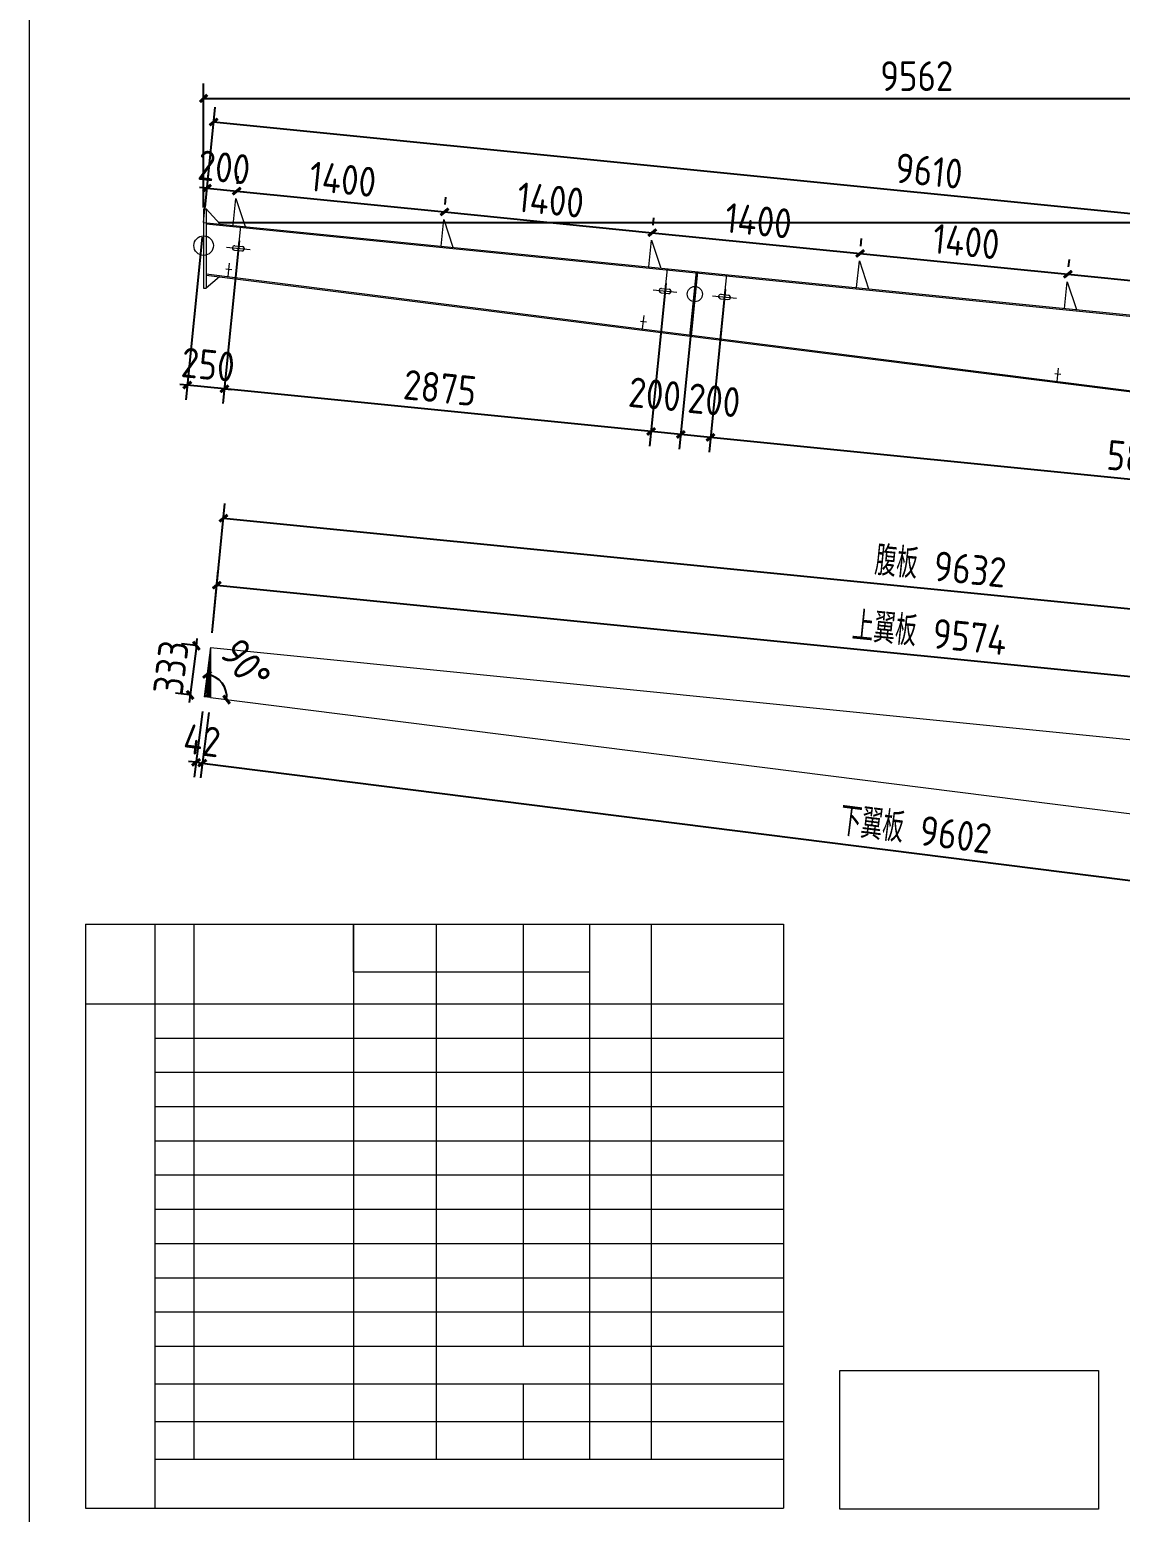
# Model space of a CAD drawing. Extents: x 485428 to 797698, y 56414 to 211814.
# Drawn here: x 748588 to 755900, y 134492 to 144434 of the extents above; entities that cross this region are included whole.
import ezdxf

# ---------------------------------------------------------------- set-up
doc = ezdxf.new("R2010")
doc.units = 0
doc.header["$LTSCALE"] = 1000
doc.header["$MEASUREMENT"] = 0
doc.layers.add('钢架', color=7, linetype='Continuous', lineweight=25)
doc.styles.get("Standard").update_dxf_attribs({"font": 'gbenor.shx', "bigfont": 'gbcbig.shx'})
doc.dimstyles.get("Standard").update_dxf_attribs({"dimscale": 100, "dimtxt": 2, "dimasz": 0.4, "dimexe": 0.5, "dimexo": 1, "dimgap": 0.5, "dimtad": 1, "dimdec": 0, "dimzin": 0, "dimdsep": 46, "dimtxsty": 'Standard', "dimblk": 'ARCHTICK', "dimcen": 0.09, "dimadec": 0, "dimazin": 0, "dimtfac": 1, "dimtdec": 0, "dimtix": 1, "dimtmove": 2, "dimatfit": 3, "dimfxl": 1, "dimtolj": 1, "dimtzin": 0, "dimarcsym": 0})

# ---------------------------------------------------------------- blocks, each defined once
blk = doc.blocks.new('_ArchTick')
at = {"color": 0, "linetype": 'ByBlock', "const_width": 0.4}
blk.add_lwpolyline([(-0.5, -0.5), (0.5, 0.5)], dxfattribs=at)
blk = doc.blocks.new('*D2273')
at = {"color": 3, "lineweight": -2}
for p, q in [((749782, 143420.6), (749787, 143470.8)), ((749777.1, 143371.3), (749727.3, 143376.2)), ((749777.1, 143371.3), (749976.1, 143351.4)), ((749981, 143400.7), (749986.1, 143450.9)), ((749976.1, 143351.4), (750025.9, 143346.4))]:
    blk.add_line(p, q, dxfattribs=at)
at = {"layer": 'Defpoints', "color": 0}
for p in [(749772.1, 143321), (749971.1, 143301.1), (749976.1, 143351.4)]:
    blk.add_point(p, dxfattribs=at)
at = {"color": 3, "lineweight": -2, "xscale": 50, "yscale": 50, "zscale": 50}
for p, rotation in [((749777.1, 143371.3), 354.289406862507), ((749976.1, 143351.4), 174.289406862507)]:
    blk.add_blockref('_ArchTick', p, dxfattribs=dict(at, rotation=rotation))
at = {"color": 0, "lineweight": 15, "insert": (749891.5, 143510.6), "char_height": 200, "attachment_point": 5, "rotation": 354.28941}
blk.add_mtext('\\A1;200', dxfattribs=at)
blk = doc.blocks.new('*D2274')
at = {"color": 3, "lineweight": -2}
for p, q in [((749981, 143400.7), (749986.1, 143450.9)), ((749976.1, 143351.4), (751369.2, 143212.1)), ((751374.1, 143261.3), (751379.1, 143311.6))]:
    blk.add_line(p, q, dxfattribs=at)
at = {"layer": 'Defpoints', "color": 0}
for p in [(749971.1, 143301.1), (751369.2, 143212.1), (751364.1, 143161.8)]:
    blk.add_point(p, dxfattribs=at)
at = {"color": 3, "lineweight": -2, "xscale": 50, "yscale": 50, "zscale": 50}
for p, rotation in [((749976.1, 143351.4), 174.2894068625286), ((751369.2, 143212.1), 354.2894068625286)]:
    blk.add_blockref('_ArchTick', p, dxfattribs=dict(at, rotation=rotation))
at = {"color": 0, "lineweight": 15, "insert": (750687.6, 143431), "char_height": 200, "attachment_point": 5, "rotation": 354.28941}
blk.add_mtext('\\A1;1400', dxfattribs=at)
blk = doc.blocks.new('*D2275')
at = {"color": 3, "lineweight": -2}
for p, q in [((751374.1, 143261.3), (751379.1, 143311.6)), ((751369.2, 143212.1), (752762.2, 143072.7)), ((752767.1, 143122), (752772.2, 143172.3))]:
    blk.add_line(p, q, dxfattribs=at)
at = {"layer": 'Defpoints', "color": 0}
for p in [(751364.1, 143161.8), (752762.2, 143072.7), (752757.2, 143022.5)]:
    blk.add_point(p, dxfattribs=at)
at = {"color": 3, "lineweight": -2, "xscale": 50, "yscale": 50, "zscale": 50}
for p, rotation in [((751369.2, 143212.1), 174.2894068625286), ((752762.2, 143072.7), 354.2894068625286)]:
    blk.add_blockref('_ArchTick', p, dxfattribs=dict(at, rotation=rotation))
at = {"color": 0, "lineweight": 15, "insert": (752080.6, 143291.7), "char_height": 200, "attachment_point": 5, "rotation": 354.28941}
blk.add_mtext('\\A1;1400', dxfattribs=at)
blk = doc.blocks.new('*D2276')
at = {"color": 3, "lineweight": -2}
for p, q in [((752767.1, 143122), (752772.2, 143172.3)), ((752762.2, 143072.7), (754155.3, 142933.4)), ((754160.2, 142982.7), (754165.2, 143032.9))]:
    blk.add_line(p, q, dxfattribs=at)
at = {"layer": 'Defpoints', "color": 0}
for p in [(752757.2, 143022.5), (754150.2, 142883.2), (754155.3, 142933.4)]:
    blk.add_point(p, dxfattribs=at)
at = {"color": 3, "lineweight": -2, "xscale": 50, "yscale": 50, "zscale": 50}
for p, rotation in [((752762.2, 143072.7), 174.2894068625286), ((754155.3, 142933.4), 354.2894068625286)]:
    blk.add_blockref('_ArchTick', p, dxfattribs=dict(at, rotation=rotation))
at = {"color": 0, "lineweight": 15, "insert": (753473.7, 143152.3), "char_height": 200, "attachment_point": 5, "rotation": 354.28941}
blk.add_mtext('\\A1;1400', dxfattribs=at)
blk = doc.blocks.new('*D2277')
at = {"color": 3, "lineweight": -2}
for p, q in [((754160.2, 142982.7), (754165.2, 143032.9)), ((754155.3, 142933.4), (755548.3, 142794.1)), ((755553.2, 142843.4), (755558.3, 142893.6))]:
    blk.add_line(p, q, dxfattribs=at)
at = {"layer": 'Defpoints', "color": 0}
for p in [(754150.2, 142883.2), (755548.3, 142794.1), (755543.3, 142743.9)]:
    blk.add_point(p, dxfattribs=at)
at = {"color": 3, "lineweight": -2, "xscale": 50, "yscale": 50, "zscale": 50}
for p, rotation in [((754155.3, 142933.4), 174.2894068625286), ((755548.3, 142794.1), 354.2894068625286)]:
    blk.add_blockref('_ArchTick', p, dxfattribs=dict(at, rotation=rotation))
at = {"color": 0, "lineweight": 15, "insert": (754866.7, 143013), "char_height": 200, "attachment_point": 5, "rotation": 354.28941}
blk.add_mtext('\\A1;1400', dxfattribs=at)
blk = doc.blocks.new('*D2267')
at = {"color": 3, "lineweight": -2}
for p, q in [((755553.2, 142843.4), (755558.3, 142893.6)), ((755548.3, 142794.1), (756941.4, 142654.8)), ((756946.3, 142704.1), (756951.3, 142754.3))]:
    blk.add_line(p, q, dxfattribs=at)
at = {"layer": 'Defpoints', "color": 0}
for p in [(755543.3, 142743.9), (756936.3, 142604.6), (756941.4, 142654.8)]:
    blk.add_point(p, dxfattribs=at)
at = {"color": 3, "lineweight": -2, "xscale": 50, "yscale": 50, "zscale": 50}
for p, rotation in [((755548.3, 142794.1), 174.2894068625286), ((756941.4, 142654.8), 354.2894068625286)]:
    blk.add_blockref('_ArchTick', p, dxfattribs=dict(at, rotation=rotation))
at = {"color": 0, "lineweight": 15, "insert": (756259.8, 142873.7), "char_height": 200, "attachment_point": 5, "rotation": 354.28941}
blk.add_mtext('\\A1;1400', dxfattribs=at)
blk = doc.blocks.new('*D2270')
at = {"color": 3, "lineweight": -2}
for p, q in [((749764.1, 143241.4), (749831.4, 143914.4)), ((749821.5, 143814.9), (759383.5, 142858.7)), ((759326.1, 142285.2), (759393.4, 142958.2))]:
    blk.add_line(p, q, dxfattribs=at)
at = {"layer": 'Defpoints', "color": 0}
for p in [(749754.2, 143141.9), (759383.5, 142858.7), (759316.2, 142185.7)]:
    blk.add_point(p, dxfattribs=at)
at = {"color": 3, "lineweight": -2, "xscale": 50, "yscale": 50, "zscale": 50}
for p, rotation in [((749821.5, 143814.9), 174.2894068624996), ((759383.5, 142858.7), 354.2894068624996)]:
    blk.add_blockref('_ArchTick', p, dxfattribs=dict(at, rotation=rotation))
at = {"color": 0, "lineweight": 15, "insert": (754617.4, 143486), "char_height": 200, "attachment_point": 5, "rotation": 354.28941}
blk.add_mtext('\\A1;9610', dxfattribs=at)
blk = doc.blocks.new('*D2213')
at = {"color": 3, "lineweight": -2}
for p, q in [((749854.2, 143141.9), (759878.6, 143141.9)), ((759778.6, 143141.9), (759778.6, 142185.7)), ((759416.2, 142185.7), (759878.6, 142185.7))]:
    blk.add_line(p, q, dxfattribs=at)
at = {"layer": 'Defpoints', "color": 0}
for p in [(749754.2, 143141.9), (759316.2, 142185.7), (759778.6, 142185.7)]:
    blk.add_point(p, dxfattribs=at)
at = {"color": 3, "lineweight": -2, "xscale": 50, "yscale": 50, "zscale": 50}
for p, rotation in [((759778.6, 143141.9), 90), ((759778.6, 142185.7), 270)]:
    blk.add_blockref('_ArchTick', p, dxfattribs=dict(at, rotation=rotation))
at = {"color": 0, "lineweight": 15, "insert": (759628.6, 142663.8), "char_height": 200, "attachment_point": 5, "rotation": 90}
blk.add_mtext('\\A1;956', dxfattribs=at)
blk = doc.blocks.new('*D2214')
at = {"color": 3, "lineweight": -2}
for p, q in [((749754.2, 143241.9), (749754.2, 144072.7)), ((759316.2, 142285.7), (759316.2, 144072.7)), ((749754.2, 143972.7), (759316.2, 143972.7))]:
    blk.add_line(p, q, dxfattribs=at)
at = {"layer": 'Defpoints', "color": 0}
for p in [(759316.2, 143972.7), (749754.2, 143141.9), (759316.2, 142185.7)]:
    blk.add_point(p, dxfattribs=at)
at = {"color": 3, "lineweight": -2, "xscale": 50, "yscale": 50, "zscale": 50, "rotation": 180}
blk.add_blockref('_ArchTick', (749754.2, 143972.7), dxfattribs=at)
at = {"color": 3, "lineweight": -2, "xscale": 50, "yscale": 50, "zscale": 50}
blk.add_blockref('_ArchTick', (759316.2, 143972.7), dxfattribs=at)
at = {"color": 0, "lineweight": 15, "insert": (754535.2, 144122.7), "char_height": 200, "attachment_point": 5}
blk.add_mtext('\\A1;9562', dxfattribs=at)
blk = doc.blocks.new('*D2272')
at = {"color": 3, "lineweight": -2}
for p, q in [((753251.5, 142691.7), (753142.4, 141600.4)), ((759022.7, 142114.6), (758913.6, 141023.3)), ((758923.6, 141122.8), (753152.3, 141699.9))]:
    blk.add_line(p, q, dxfattribs=at)
at = {"layer": 'Defpoints', "color": 0}
for p in [(753261.5, 142791.2), (759032.7, 142214.1), (753152.3, 141699.9)]:
    blk.add_point(p, dxfattribs=at)
at = {"color": 3, "lineweight": -2, "xscale": 50, "yscale": 50, "zscale": 50}
for p, rotation in [((753152.3, 141699.9), 174.2894068628434), ((758923.6, 141122.8), 354.2894068628434)]:
    blk.add_blockref('_ArchTick', p, dxfattribs=dict(at, rotation=rotation))
at = {"color": 0, "lineweight": 15, "insert": (756052.9, 141560.6), "char_height": 200, "attachment_point": 5, "rotation": 354.28941}
blk.add_mtext('\\A1;5800', dxfattribs=at)
blk = doc.blocks.new('*D2215')
at = {"color": 3, "lineweight": -2}
for p, q in [((753052.5, 142711.6), (752943.4, 141620.3)), ((753251.5, 142691.7), (753142.4, 141600.4)), ((753152.3, 141699.9), (752953.3, 141719.8))]:
    blk.add_line(p, q, dxfattribs=at)
at = {"layer": 'Defpoints', "color": 0}
for p in [(753062.5, 142811.1), (753261.5, 142791.2), (752953.3, 141719.8)]:
    blk.add_point(p, dxfattribs=at)
at = {"color": 3, "lineweight": -2, "xscale": 50, "yscale": 50, "zscale": 50}
for p, rotation in [((752953.3, 141719.8), 174.2894068628434), ((753152.3, 141699.9), 354.2894068628434)]:
    blk.add_blockref('_ArchTick', p, dxfattribs=dict(at, rotation=rotation))
at = {"color": 0, "lineweight": 15, "insert": (753177.2, 141948.7), "char_height": 200, "attachment_point": 5, "rotation": 354.28941}
blk.add_mtext('\\A1;200', dxfattribs=at)
blk = doc.blocks.new('*D2216')
at = {"color": 3, "lineweight": -2}
for p, q in [((752853.5, 142731.5), (752744.4, 141640.2)), ((753052.5, 142711.6), (752943.4, 141620.3)), ((752953.3, 141719.8), (752754.3, 141739.7))]:
    blk.add_line(p, q, dxfattribs=at)
at = {"layer": 'Defpoints', "color": 0}
for p in [(752863.5, 142831), (753062.5, 142811.1), (752754.3, 141739.7)]:
    blk.add_point(p, dxfattribs=at)
at = {"color": 3, "lineweight": -2, "xscale": 50, "yscale": 50, "zscale": 50}
for p, rotation in [((752754.3, 141739.7), 174.2894068628434), ((752953.3, 141719.8), 354.2894068628434)]:
    blk.add_blockref('_ArchTick', p, dxfattribs=dict(at, rotation=rotation))
at = {"color": 0, "lineweight": 15, "insert": (752779.2, 141988.5), "char_height": 200, "attachment_point": 5, "rotation": 354.28941}
blk.add_mtext('\\A1;200', dxfattribs=at)
blk = doc.blocks.new('*D2217')
at = {"color": 3, "lineweight": -2}
for p, q in [((749993, 143017.6), (749883.8, 141926.3)), ((752853.5, 142731.5), (752744.4, 141640.2)), ((752754.3, 141739.7), (749893.8, 142025.8))]:
    blk.add_line(p, q, dxfattribs=at)
at = {"layer": 'Defpoints', "color": 0}
for p in [(750002.9, 143117.1), (752863.5, 142831), (749893.8, 142025.8)]:
    blk.add_point(p, dxfattribs=at)
at = {"color": 3, "lineweight": -2, "xscale": 50, "yscale": 50, "zscale": 50}
for p, rotation in [((749893.8, 142025.8), 174.2894068628434), ((752754.3, 141739.7), 354.2894068628434)]:
    blk.add_blockref('_ArchTick', p, dxfattribs=dict(at, rotation=rotation))
at = {"color": 0, "lineweight": 15, "insert": (751339, 142032), "char_height": 200, "attachment_point": 5, "rotation": 354.28941}
blk.add_mtext('\\A1;2875', dxfattribs=at)
blk = doc.blocks.new('*D2218')
at = {"color": 3, "lineweight": -2}
for p, q in [((749744.2, 143042.4), (749635.1, 141951.2)), ((749993, 143017.6), (749883.8, 141926.3)), ((749645, 142050.7), (749595.3, 142055.6)), ((749893.8, 142025.8), (749645, 142050.7)), ((749893.8, 142025.8), (749943.5, 142020.8))]:
    blk.add_line(p, q, dxfattribs=at)
at = {"layer": 'Defpoints', "color": 0}
for p in [(749754.2, 143141.9), (750002.9, 143117.1), (749645, 142050.7)]:
    blk.add_point(p, dxfattribs=at)
at = {"color": 3, "lineweight": -2, "xscale": 50, "yscale": 50, "zscale": 50}
for p, rotation in [((749645, 142050.7), 354.2894068628434), ((749893.8, 142025.8), 174.2894068628434)]:
    blk.add_blockref('_ArchTick', p, dxfattribs=dict(at, rotation=rotation))
at = {"color": 0, "lineweight": 15, "insert": (749784.3, 142187.5), "char_height": 200, "attachment_point": 5, "rotation": 354.28941}
blk.add_mtext('\\A1;250', dxfattribs=at)
blk = doc.blocks.new('*D2219')
at = {"color": 3, "lineweight": -2}
for p, q in [((749810.7, 140390.3), (749852.6, 140808.7)), ((749842.6, 140709.2), (759368.6, 139756.6)), ((759336.7, 139437.7), (759378.6, 139856.1))]:
    blk.add_line(p, q, dxfattribs=at)
at = {"layer": 'Defpoints', "color": 0}
for p in [(749800.8, 140290.8), (759368.6, 139756.6), (759326.8, 139338.2)]:
    blk.add_point(p, dxfattribs=at)
at = {"color": 3, "lineweight": -2, "xscale": 50, "yscale": 50, "zscale": 50}
for p, rotation in [((749842.6, 140709.2), 174.2894068625005), ((759368.6, 139756.6), 354.2894068625005)]:
    blk.add_blockref('_ArchTick', p, dxfattribs=dict(at, rotation=rotation))
at = {"color": 0, "lineweight": 15, "insert": (754621.2, 140388.7), "char_height": 200, "attachment_point": 5, "rotation": 354.28941}
blk.add_mtext('\\A1;上翼板 9574', dxfattribs=at)
blk = doc.blocks.new('*D2221')
at = {"color": 3, "lineweight": -2}
for p, q in [((749746.5, 139861.2), (749691, 139421.9)), ((749788.2, 139856), (749732.7, 139416.7)), ((749703.5, 139521.1), (749653.9, 139527.4)), ((749703.5, 139521.1), (749745.3, 139515.9)), ((749745.3, 139515.9), (749794.9, 139509.6))]:
    blk.add_line(p, q, dxfattribs=at)
at = {"layer": 'Defpoints', "color": 0}
for p in [(749759, 139960.4), (749800.8, 139955.2), (749745.3, 139515.9)]:
    blk.add_point(p, dxfattribs=at)
at = {"color": 3, "lineweight": -2, "xscale": 50, "yscale": 50, "zscale": 50}
for p, rotation in [((749703.5, 139521.1), 352.7974352009198), ((749745.3, 139515.9), 172.7974352009198)]:
    blk.add_blockref('_ArchTick', p, dxfattribs=dict(at, rotation=rotation))
at = {"color": 0, "lineweight": 15, "insert": (749743.2, 139667.3), "char_height": 200, "attachment_point": 5, "rotation": 352.79744}
blk.add_mtext('\\A1;42', dxfattribs=at)
blk = doc.blocks.new('*D2222')
at = {"color": 3, "lineweight": -2}
for p, q in [((749788.2, 139856), (749732.7, 139416.7)), ((749745.3, 139515.9), (759271.3, 138312)), ((759314.2, 138652.1), (759258.7, 138212.8))]:
    blk.add_line(p, q, dxfattribs=at)
at = {"layer": 'Defpoints', "color": 0}
for p in [(749800.8, 139955.2), (759326.8, 138751.3), (759271.3, 138312)]:
    blk.add_point(p, dxfattribs=at)
at = {"color": 3, "lineweight": -2, "xscale": 50, "yscale": 50, "zscale": 50}
for p, rotation in [((749745.3, 139515.9), 172.7974352009196), ((759271.3, 138312), 352.7974352009196)]:
    blk.add_blockref('_ArchTick', p, dxfattribs=dict(at, rotation=rotation))
at = {"color": 0, "lineweight": 15, "insert": (754527.9, 139069.3), "char_height": 200, "attachment_point": 5, "rotation": 352.79744}
blk.add_mtext('\\A1;下翼板 9602', dxfattribs=at)
blk = doc.blocks.new('*D2187')
at = {"color": 3, "lineweight": -2}
for p, q in [((749810.7, 140390.3), (749897.4, 141257.4)), ((749887.5, 141157.9), (759471.6, 140199.5)), ((759394.8, 139431.9), (759481.6, 140299))]:
    blk.add_line(p, q, dxfattribs=at)
at = {"layer": 'Defpoints', "color": 0}
for p in [(749800.8, 140290.8), (759471.6, 140199.5), (759384.9, 139332.4)]:
    blk.add_point(p, dxfattribs=at)
at = {"color": 3, "lineweight": -2, "xscale": 50, "yscale": 50, "zscale": 50}
for p, rotation in [((749887.5, 141157.9), 174.2894068625004), ((759471.6, 140199.5), 354.2894068625004)]:
    blk.add_blockref('_ArchTick', p, dxfattribs=dict(at, rotation=rotation))
at = {"color": 0, "lineweight": 15, "insert": (754695.1, 140834.5), "char_height": 200, "attachment_point": 5, "rotation": 354.28941}
blk.add_mtext('\\A1;腹板 9632', dxfattribs=at)
blk = doc.blocks.new('*D2223')
at = {"color": 0, "lineweight": -2}
blk.add_arc((749759, 139960.4), 150.4, 352.79744, 82.79744, dxfattribs=at)
at = {"layer": 'Defpoints', "color": 0}
for p in [(749800.8, 140290.8), (749897.7, 140018.7), (749759, 139960.4), (749800.8, 139955.2), (759326.8, 138751.3)]:
    blk.add_point(p, dxfattribs=at)
at = {"color": 0, "lineweight": -2, "xscale": 50, "yscale": 50, "zscale": 50}
for p, rotation in [((749777.9, 140109.6), 172.7974352009438), ((749908.2, 139941.6), 262.7974352009396)]:
    blk.add_blockref('_ArchTick', p, dxfattribs=dict(at, rotation=rotation))
at = {"color": 0, "lineweight": 15, "insert": (750035.9, 140175.2), "char_height": 200, "attachment_point": 5, "rotation": 307.79744}
blk.add_mtext('\\A1;90°', dxfattribs=at)
blk = doc.blocks.new('*D2224')
at = {"color": 0, "lineweight": -2}
blk.add_arc((759384.9, 139332.4), 535.1, 174.28941, 264.28941, dxfattribs=at)
at = {"layer": 'Defpoints', "color": 0}
for p in [(749800.8, 140290.8), (759326.8, 139338.2), (759384.9, 139332.4), (758897.2, 139112.3), (759326.8, 138751.3)]:
    blk.add_point(p, dxfattribs=at)
at = {"color": 0, "lineweight": -2, "xscale": 50, "yscale": 50, "zscale": 50}
for p, rotation in [((758852.5, 139385.6), 84.28940686250053), ((759331.7, 138800), 354.289406862494)]:
    blk.add_blockref('_ArchTick', p, dxfattribs=dict(at, rotation=rotation))
at = {"color": 0, "lineweight": 15, "insert": (759125.6, 139120.2), "char_height": 200, "attachment_point": 5, "rotation": 309.28941}
blk.add_mtext('\\A1;90°', dxfattribs=at)
blk = doc.blocks.new('*D2265')
at = {"color": 3, "lineweight": -2}
for p, q in [((749701.6, 140303.3), (749606.5, 140315.4)), ((749705.7, 140302.8), (749663.9, 139972.5)), ((749705.7, 140302.8), (749711.9, 140352.4)), ((749659.8, 139973), (749564.7, 139985)), ((749663.9, 139972.5), (749657.6, 139922.9))]:
    blk.add_line(p, q, dxfattribs=at)
at = {"layer": 'Defpoints', "color": 0}
for p in [(749800.8, 140290.8), (749663.9, 139972.5), (749759, 139960.4)]:
    blk.add_point(p, dxfattribs=at)
at = {"color": 3, "lineweight": -2, "xscale": 50, "yscale": 50, "zscale": 50}
for p, rotation in [((749705.7, 140302.8), 262.7974352009195), ((749663.9, 139972.5), 82.79743520091951)]:
    blk.add_blockref('_ArchTick', p, dxfattribs=dict(at, rotation=rotation))
at = {"color": 0, "lineweight": 15, "insert": (749536, 140156.5), "char_height": 200, "attachment_point": 5, "rotation": 82.79744}
blk.add_mtext('\\A1;333', dxfattribs=at)

msp = doc.modelspace()

# ---------------------------------------------------------------- hatches: boundary and pattern name
at = {"lineweight": 15}
h = msp.add_hatch(dxfattribs=at)
h.set_pattern_fill('ANSI31', color=256, scale=5, style=0)
h.set_pattern_definition([(45, (28.625, -10213.748), (-5.612660076, 5.612660076), [])])
h.paths.add_polyline_path([(749800.8, 140290.8), (749759, 139960.4), (749800.8, 139955.2)])
h.paths.add_polyline_path([(759326.8, 138751.3), (759384.9, 139332.4), (759326.8, 139338.2)])

# ---------------------------------------------------------------- linework, layer by layer
at = {"color": 2, "lineweight": 15}
for p, q in [((749754.2, 143141.9), (749772.1, 143321)), ((749953.2, 143122), (749971.1, 143301.1)), ((749971.1, 143301.1), (750032.8, 143114.1)), ((749754.2, 143231.9), (749754.2, 142700.2)), ((749754.2, 143231.9), (749772.2, 143231.9)), ((749772.2, 143231.9), (749772.2, 142700.2)), ((749772.2, 143231.9), (749863.5, 143131)), ((751346.2, 142982.7), (751364.1, 143161.8)), ((751346.2, 142982.7), (751364.1, 143161.8)), ((751364.1, 143161.8), (751425.8, 142974.8)), ((752739.3, 142843.4), (752757.2, 143022.5)), ((752739.3, 142843.4), (752757.2, 143022.5)), ((752757.2, 143022.5), (752818.9, 142835.5)), ((754132.3, 142704.1), (754150.2, 142883.2)), ((754132.3, 142704.1), (754150.2, 142883.2)), ((754150.2, 142883.2), (754211.9, 142696.2)), ((749859.7, 142777.3), (749772.2, 142700.2)), ((749918.8, 142777.9), (749927.7, 142867.5)), ((753014.2, 142378.6), (753057.5, 142811.6)), ((753024.1, 142377.6), (753067.4, 142810.6)), ((749754.2, 142700.2), (749772.2, 142700.2)), ((755525.4, 142564.8), (755543.3, 142743.9)), ((755525.4, 142564.8), (755543.3, 142743.9)), ((755543.3, 142743.9), (755605, 142556.9)), ((752697.6, 142426.8), (752706.6, 142516.3)), ((755476.5, 142075.6), (755485.4, 142165.2)), ((749800.8, 140290.8), (749800.8, 139955.2))]:
    msp.add_line(p, q, dxfattribs=at)
at = {"lineweight": 15}
for p, q in [((749754.2, 143141.9), (759316.2, 142185.7)), ((749772.2, 143132.1), (759298.2, 142179.5)), ((749908.1, 142975.8), (750067.3, 142959.9)), ((749964.3, 142985.3), (750014.1, 142980.3)), ((749993.2, 143022.6), (749982.2, 142913.1)), ((749961.3, 142955.4), (750011.1, 142950.4)), ((749772.2, 142796.5), (759298.2, 141592.6)), ((749772.2, 142788.4), (759298.2, 141584.5)), ((749903.9, 142830.2), (749943.6, 142825.2)), ((752768.6, 142689.7), (752927.8, 142673.8)), ((752824.8, 142699.2), (752874.6, 142694.2)), ((752853.7, 142736.5), (752842.8, 142627.1)), ((753251.7, 142696.7), (753240.8, 142587.3)), ((752821.9, 142669.3), (752871.6, 142664.4)), ((753166.6, 142649.9), (753325.8, 142634)), ((753219.9, 142629.5), (753269.6, 142624.6)), ((753222.9, 142659.4), (753272.6, 142654.4)), ((752682.7, 142479), (752722.4, 142474)), ((755461.6, 142127.9), (755501.3, 142122.8)), ((749800.8, 140290.8), (749759, 139960.4)), ((749800.8, 140290.8), (759326.8, 139338.2)), ((749800.8, 139955.2), (749759, 139960.4)), ((749800.8, 139955.2), (759326.8, 138751.3)), ((750758.8, 138116), (750758.8, 138435.4)), ((750758.8, 138435.4), (750758.8, 135353.6)), ((751312.6, 138435.4), (751312.6, 135353.6)), ((753641, 138435.4), (753641, 134518.7)), ((750758.8, 135353.6), (750758.8, 134848.2)), ((751312.6, 135353.6), (751312.6, 134848.2))]:
    msp.add_line(p, q, dxfattribs=at)
at = {"color": 1, "lineweight": 15}
for p, q in [((749967.6, 142763.7), (750002.9, 143117.1)), ((752820.2, 142398), (752863.5, 142831)), ((753019.2, 142378.1), (753062.5, 142811.1)), ((753218.2, 142358.2), (753261.5, 142791.2)), ((748963.3, 138435.4), (748963.3, 134518.7)), ((749429.1, 134518.7), (749429.1, 138435.4))]:
    msp.add_line(p, q, dxfattribs=at)
at = {"lineweight": 15}
for points in [[(748588.1, 144614.2), (763438.1, 144614.2), (763438.1, 134114.2), (748588.1, 134114.2)], [(754020.1, 135442.2), (755754.4, 135442.2), (755754.4, 134513.1), (754020.1, 134513.1)]]:
    msp.add_lwpolyline(points, close=True, dxfattribs=at)
for centre, radius in [((749754.2, 142986), 65.6), ((753047.4, 142660.7), 51.1)]:
    msp.add_circle(centre, radius, dxfattribs=at)
for centre, start, end in [((749962.8, 142970.3), 84.28941, 264.28941), ((750012.6, 142965.4), 264.28941, 84.28941), ((752823.3, 142684.3), 84.28941, 264.28941), ((752873.1, 142679.3), 264.28941, 84.28941), ((753221.4, 142644.5), 84.28941, 264.28941), ((753271.1, 142639.5), 264.28941, 84.28941)]:
    msp.add_arc(centre, 15, start, end, dxfattribs=at)
at = {"layer": '钢架', "lineweight": 15}
for p, q in [((748963.3, 138435.4), (753641, 138435.4)), ((749689.2, 138435.4), (749689.2, 134848.2)), ((751896.6, 138435.4), (751896.6, 136524.3)), ((752341.7, 138435.4), (752341.7, 135353.6)), ((752754.3, 138435.4), (752754.3, 135353.6)), ((750758.8, 138116), (752341.7, 138116)), ((748963.3, 137901.4), (753641, 137901.4)), ((749429.1, 137671.9), (753641, 137671.9)), ((749429.1, 137442.4), (753641, 137442.4)), ((749429.1, 137212.9), (753641, 137212.9)), ((749429.1, 137212.9), (753641, 137212.9)), ((749429.1, 136983.4), (753641, 136983.4)), ((749429.1, 136753.8), (753641, 136753.8)), ((749429.1, 136524.3), (753641, 136524.3)), ((751896.6, 136524.3), (751896.6, 135606.2)), ((749429.1, 136294.8), (753641, 136294.8)), ((749429.1, 136065.3), (753641, 136065.3)), ((749429.1, 135835.8), (753641, 135835.8)), ((749429.1, 135606.2), (753641, 135606.2)), ((749429.1, 135606.2), (753641, 135606.2)), ((749429.1, 135606.2), (753641, 135606.2)), ((749429.1, 135606.2), (753641, 135606.2)), ((749429.1, 135353.6), (753641, 135353.6)), ((749429.1, 135353.6), (753641, 135353.6)), ((751896.6, 135353.6), (751896.6, 134848.2)), ((752341.7, 135353.6), (752341.7, 134848.2)), ((752754.3, 135353.6), (752754.3, 134848.2)), ((749429.1, 135100.9), (753641, 135100.9)), ((749429.1, 135100.9), (753641, 135100.9)), ((749429.1, 134848.2), (753641, 134848.2)), ((748963.3, 134518.7), (753641, 134518.7))]:
    msp.add_line(p, q, dxfattribs=at)

# ---------------------------------------------------------------- dimensions: what is measured, and where the dimension line sits
at = {"lineweight": 15}
dim = msp.add_linear_dim(base=(759316.2, 143972.7), p1=(749754.2, 143141.9), p2=(759316.2, 142185.7), dimstyle='Standard', override={"dimtxt": 2, "dimasz": 0.5, "dimexe": 1, "dimexo": 1, "dimclrd": 3, "dimclre": 3}, dxfattribs=at)
dim.commit()
dim.dimension.update_dxf_attribs({"geometry": '*D2214', "text_midpoint": (754535.2, 144122.7)})
for p1, p2, distance, picture, middle in [((749754.2, 143141.9), (759316.2, 142185.7), 676.3, '*D2270', (754617.4, 143486)), ((749772.1, 143321), (749971.1, 143301.1), 50.5, '*D2273', (749891.5, 143510.6)), ((749800.8, 140290.8), (749759, 139960.4), -95.9, '*D2265', (749536, 140156.5)), ((749759, 139960.4), (749800.8, 139955.2), -442.8, '*D2221', (749743.2, 139667.3))]:
    dim = msp.add_aligned_dim(p1=p1, p2=p2, distance=distance, dimstyle='Standard', override={"dimtxt": 2, "dimasz": 0.5, "dimexe": 1, "dimexo": 1, "dimclrd": 3, "dimclre": 3}, dxfattribs=at)
    dim.commit()
    dim.dimension.update_dxf_attribs({"geometry": picture, "text_midpoint": middle})
for base, p1, p2, angle, picture, middle in [((751369.2, 143212.1), (749971.1, 143301.1), (751364.1, 143161.8), 174.28941, '*D2274', (750687.6, 143431)), ((752762.2, 143072.7), (751364.1, 143161.8), (752757.2, 143022.5), 174.28941, '*D2275', (752080.6, 143291.7)), ((754155.3, 142933.4), (752757.2, 143022.5), (754150.2, 142883.2), 174.28941, '*D2276', (753473.7, 143152.3)), ((759778.6, 142185.7), (749754.2, 143141.9), (759316.2, 142185.7), 90, '*D2213', (759628.6, 142663.8)), ((755548.3, 142794.1), (754150.2, 142883.2), (755543.3, 142743.9), 174.28941, '*D2277', (754866.7, 143013)), ((749645, 142050.7), (750002.9, 143117.1), (749754.2, 143141.9), 354.28941, '*D2218', (749784.3, 142187.5)), ((749893.8, 142025.8), (752863.5, 142831), (750002.9, 143117.1), 354.28941, '*D2217', (751339, 142032)), ((756941.4, 142654.8), (755543.3, 142743.9), (756936.3, 142604.6), 174.28941, '*D2267', (756259.8, 142873.7)), ((753152.3, 141699.9), (759032.7, 142214.1), (753261.5, 142791.2), 354.28941, '*D2272', (756052.9, 141560.6))]:
    dim = msp.add_linear_dim(base=base, p1=p1, p2=p2, angle=angle, dimstyle='Standard', override={"dimtxt": 2, "dimasz": 0.5, "dimexe": 1, "dimexo": 1, "dimclrd": 3, "dimclre": 3}, dxfattribs=at)
    dim.commit()
    dim.dimension.update_dxf_attribs({"geometry": picture, "text_midpoint": middle})
for base, p1, p2, picture, middle in [((752754.3, 141739.7), (753062.5, 142811.1), (752863.5, 142831), '*D2216', (752779.2, 141988.5)), ((752953.3, 141719.8), (753261.5, 142791.2), (753062.5, 142811.1), '*D2215', (753177.2, 141948.7))]:
    dim = msp.add_linear_dim(base=base, p1=p1, p2=p2, angle=354.28941, dimstyle='Standard', override={"dimtxt": 2, "dimasz": 0.5, "dimexe": 1, "dimexo": 1, "dimclrd": 3, "dimclre": 3}, dxfattribs=at)
    dim.commit()
    dim.dimension.update_dxf_attribs({"geometry": picture, "text_midpoint": middle, "dimtype": 160})
for p2, distance, text, picture, middle in [((759384.9, 139332.4), 871.4, '腹板 9632', '*D2187', (754695.1, 140834.5)), ((759326.8, 139338.2), 420.5, '上翼板 9574', '*D2219', (754621.2, 140388.7))]:
    dim = msp.add_aligned_dim(p1=(749800.8, 140290.8), p2=p2, distance=distance, text=text, dimstyle='Standard', override={"dimtxt": 2, "dimasz": 0.5, "dimexe": 1, "dimexo": 1, "dimclrd": 3, "dimclre": 3}, dxfattribs=at)
    dim.commit()
    dim.dimension.update_dxf_attribs({"geometry": picture, "text_midpoint": middle})
at = {"color": 1, "lineweight": 15}
for base, line1, line2, picture, middle in [((749897.7, 140018.7), ((749800.8, 139955.2), (759326.8, 138751.3)), ((749800.8, 140290.8), (749759, 139960.4)), '*D2223', (750035.9, 140175.2)), ((758897.2, 139112.3), ((759326.8, 138751.3), (759384.9, 139332.4)), ((749800.8, 140290.8), (759326.8, 139338.2)), '*D2224', (759125.6, 139120.2))]:
    dim = msp.add_angular_dim_2l(base=base, line1=line1, line2=line2, dimstyle='Standard', override={"dimtxt": 2, "dimasz": 0.5, "dimgap": 1}, dxfattribs=at)
    dim.commit()
    dim.dimension.update_dxf_attribs({"geometry": picture, "text_midpoint": middle})
at = {"lineweight": 15}
dim = msp.add_linear_dim(base=(759271.3, 138312), p1=(749800.8, 139955.2), p2=(759326.8, 138751.3), angle=172.79744, text='下翼板 9602', dimstyle='Standard', override={"dimtxt": 2, "dimasz": 0.5, "dimexe": 1, "dimexo": 1, "dimclrd": 3, "dimclre": 3}, dxfattribs=at)
dim.commit()
dim.dimension.update_dxf_attribs({"geometry": '*D2222', "text_midpoint": (754527.9, 139069.3)})

doc.saveas('drawing.dxf')
